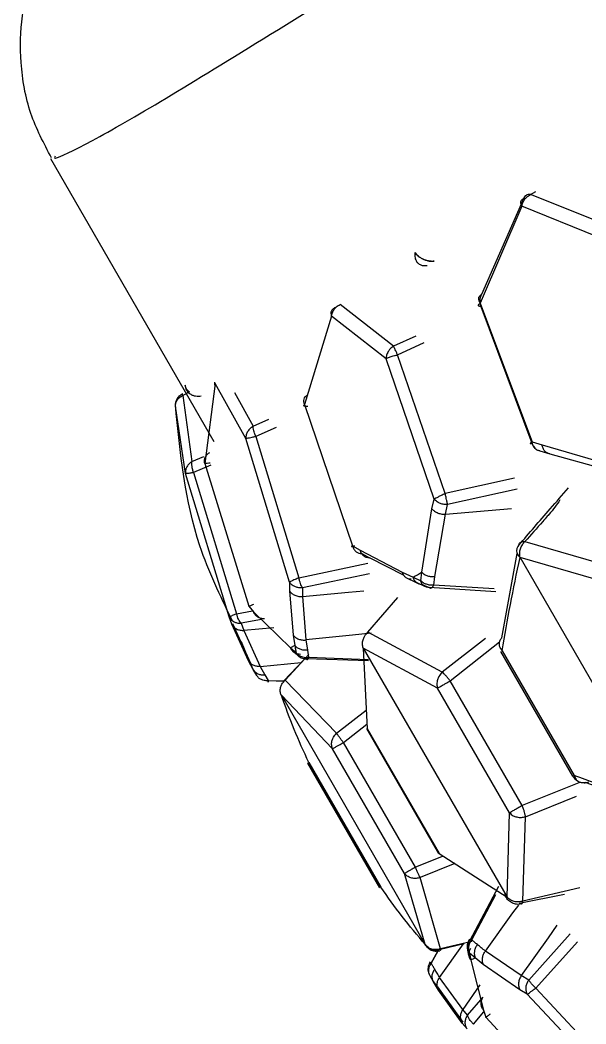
# Model space of a CAD drawing. Header units: millimetres. Extents: x 36 to 3196, y 27 to 5967.
# Drawn here: x 188.88 to 201.43, y 823.41 to 845.68 of the extents above; entities that cross this region are included whole.
import ezdxf

# ---------------------------------------------------------------- set-up
doc = ezdxf.new("R2010")
doc.units = ezdxf.units.MM
doc.layers.add('08_Dimension.Annotation', color=2, linetype='Continuous')

# ---------------------------------------------------------------- blocks, each defined once
blk = doc.blocks.new('A$C1af0320f')
at = {"color": 8, "linetype": 'Continuous', "lineweight": 25}
for p, q in [((162.525, 11.695), (163.918, 10.594)), ((162.366, 11.417), (163.79, 10.3)), ((163.918, 10.594), (163.919, 10.731)), ((163.79, 10.3), (162.389, 8.427)), ((163.914, 10.413), (162.545, 8.544)), ((158.725, 8.092), (157.854, 8.95)), ((158.979, 8.042), (158.087, 8.905)), ((162.319, 8.397), (159.126, 7.863)), ((162.389, 8.427), (159.148, 7.883)), ((157.314, 6.641), (155.72, 8.167)), ((158.892, 7.932), (158.725, 8.092)), ((159.148, 7.883), (158.979, 8.042)), ((155.468, 7.896), (157.062, 6.37)), ((164.086, 7.735), (164.087, 7.737)), ((158.644, 7.145), (159.12, 5.639)), ((158.404, 7.071), (158.88, 5.565)), ((162.314, 6.265), (162.252, 6.914)), ((158.719, 5.419), (158.095, 6.75)), ((162.474, 6.821), (162.525, 6.283)), ((150.426, 6.487), (152.02, 5.125)), ((157.062, 6.37), (150.678, 6.37)), ((155.72, 5.125), (157.166, 6.36)), ((159.12, 5.639), (162.314, 6.265)), ((162.525, 6.283), (163.918, 5.719)), ((159.135, 5.366), (162.366, 5.999)), ((162.366, 5.999), (163.79, 5.421)), ((156.669, 5.521), (157.49, 4.291)), ((156.747, 5.521), (157.489, 4.405)), ((157.64, 4.519), (158.719, 5.419)), ((158.72, 5.419), (158.88, 5.565)), ((158.973, 5.217), (159.135, 5.366)), ((163.79, 5.421), (162.389, 3.926)), ((157.87, 4.317), (158.973, 5.217)), ((152.074, 5.037), (152.272, 3.66)), ((155.468, 4.993), (152.272, 4.993)), ((152.272, 4.993), (152.272, 4.957)), ((152.272, 4.957), (155.468, 4.957)), ((155.468, 3.66), (155.666, 5.039)), ((152.02, 3.601), (151.849, 4.805)), ((155.891, 4.805), (155.72, 3.601)), ((157.489, 4.405), (157.64, 4.519)), ((157.641, 4.183), (157.49, 4.291)), ((157.719, 4.203), (157.87, 4.317)), ((157.562, 4.219), (157.714, 4.11)), ((157.712, 4.111), (157.931, 3.958)), ((157.87, 4.094), (157.719, 4.203)), ((158.088, 3.944), (157.87, 4.094)), ((150.051, 3.855), (150.426, 2.614)), ((158, 3.94), (158.725, 3.472)), ((158.979, 3.379), (158.088, 3.944)), ((162.389, 3.926), (159.148, 3.279)), ((150.426, 2.614), (152.02, 3.601)), ((152.272, 3.66), (155.468, 3.66)), ((155.72, 3.601), (157.314, 2.614)), ((157.314, 2.614), (157.65, 3.574)), ((150.426, 2.519), (150.1, 3.489)), ((159.126, 1.896), (158.64, 3.385)), ((158.892, 3.37), (158.725, 3.471)), ((159.148, 3.279), (158.979, 3.379)), ((148.614, 1.896), (149.043, 3.21)), ((148.848, 1.849), (149.277, 3.157)), ((150.678, 2.351), (152.272, 3.333)), ((152.272, 3.333), (155.468, 3.333)), ((155.468, 3.333), (157.062, 2.351)), ((158.418, 3.296), (158.892, 1.849)), ((162.263, 3.126), (162.319, 2.636)), ((162.545, 2.694), (162.502, 3.078)), ((163.397, 2.713), (162.545, 2.694)), ((145.421, 2.636), (148.614, 1.896)), ((162.319, 2.636), (159.126, 1.896)), ((145.351, 2.418), (148.592, 1.665)), ((150.98, 2.309), (150.251, 1.139)), ((157.062, 2.351), (150.678, 2.351)), ((152.272, 1.533), (150.678, 2.351)), ((157.062, 2.351), (155.468, 1.533)), ((156.76, 2.309), (157.489, 1.139)), ((157.49, 1.2), (156.788, 2.325)), ((159.148, 1.665), (162.389, 2.418)), ((163.79, 2.439), (162.366, 1.352)), ((162.389, 2.418), (163.79, 2.439)), ((150.25, 1.2), (150.853, 2.165)), ((148.848, 1.849), (149.015, 1.757)), ((158.892, 1.849), (158.725, 1.757)), ((163.918, 1.689), (163.919, 1.865)), ((164.087, 1.848), (164.086, 1.848)), ((148.592, 1.665), (148.761, 1.57)), ((148.761, 1.57), (149.653, 1.15)), ((149.015, 1.757), (149.886, 1.338)), ((151.904, 1.722), (152.02, 0.896)), ((152.179, 1.581), (152.272, 0.925)), ((155.468, 0.925), (155.561, 1.581)), ((155.72, 0.896), (155.836, 1.722)), ((158.725, 1.757), (157.854, 1.338)), ((158.979, 1.57), (158.087, 1.15)), ((159.148, 1.665), (158.979, 1.57)), ((163.914, 1.686), (162.545, 1.128)), ((162.677, 1.775), (169.93, 1.775)), ((148.605, 0.615), (145.374, 1.352)), ((155.468, 1.533), (152.272, 1.533)), ((152.272, 1.522), (155.468, 1.522)), ((157.854, 1.338), (157.641, 1.256)), ((162.366, 1.352), (159.135, 0.615)), ((162.269, 1.453), (162.319, 1.04)), ((162.389, 0.876), (163.79, 1.426)), ((162.545, 1.128), (162.511, 1.41)), ((149.653, 1.15), (149.87, 1.067)), ((150.217, 1.181), (150.426, 0.497)), ((157.314, 0.497), (157.539, 1.237)), ((157.641, 1.256), (157.49, 1.2)), ((158.087, 1.15), (157.87, 1.067)), ((149.87, 0.955), (148.768, 0.647)), ((149.87, 1.067), (150.021, 1.011)), ((150.021, 1.011), (149.87, 0.955)), ((149.886, 0.167), (150.266, 0.999)), ((149.986, 0.972), (150.14, 1.028)), ((150.426, 0.465), (150.262, 1.013)), ((150.426, 0.497), (152.02, 0.896)), ((152.272, 0.925), (155.468, 0.925)), ((155.72, 0.896), (157.314, 0.497)), ((157.496, 1.068), (157.314, 0.465)), ((157.854, 0.167), (157.474, 0.997)), ((157.6, 1.028), (157.754, 0.972)), ((157.87, 0.955), (157.719, 1.011)), ((157.87, 1.067), (157.87, 0.955)), ((158.972, 0.647), (157.87, 0.955)), ((162.319, 1.04), (159.126, 0.299)), ((148.848, 0.282), (149.022, 0.779)), ((149.3, 0.857), (149.015, 0.254)), ((158.439, 0.857), (158.725, 0.254)), ((158.741, 0.711), (158.892, 0.282)), ((159.148, 0.122), (162.389, 0.876)), ((148.768, 0.647), (148.605, 0.615)), ((148.614, 0.299), (148.732, 0.637)), ((150.678, 0.254), (152.272, 0.646)), ((152.272, 0.646), (155.468, 0.646)), ((155.468, 0.646), (157.062, 0.254)), ((157.306, 0.463), (157.489, 0.162)), ((157.49, 0.163), (157.307, 0.464)), ((159.135, 0.615), (158.972, 0.647)), ((159.126, 0.299), (159.008, 0.637)), ((148.848, 0.282), (149.015, 0.254)), ((149.015, 0.254), (149.886, 0.167)), ((150.25, 0.163), (150.409, 0.425)), ((150.41, 0.424), (150.251, 0.162)), ((157.062, 0.254), (150.678, 0.254)), ((158.725, 0.254), (157.854, 0.167)), ((158.892, 0.282), (158.725, 0.254)), ((148.592, 0.122), (148.761, 0.092)), ((148.761, 0.092), (149.653, 0.004)), ((149.728, 0.017), (148.768, 0.112)), ((149.21, 0.08), (149.557, 0.04)), ((149.557, 0.04), (149.904, 0)), ((149.653, 0.004), (149.87, 0)), ((149.87, 0), (150.021, 0.001)), ((155.468, 0.036), (152.272, 0.036)), ((152.272, 0.035), (155.468, 0.035)), ((152.272, 0.012), (155.468, 0.012)), ((152.272, 0.01), (155.468, 0.01)), ((157.641, 0.163), (157.49, 0.163)), ((157.854, 0.167), (157.641, 0.163)), ((157.719, 0.001), (157.87, 0)), ((157.87, 0), (158.183, 0.037)), ((157.87, 0), (158.087, 0.004)), ((158.012, 0.017), (158.972, 0.112)), ((158.087, 0.004), (158.979, 0.092)), ((158.183, 0.037), (158.531, 0.077)), ((158.979, 0.092), (159.148, 0.122))]:
    blk.add_line(p, q, dxfattribs=at)
at = {"color": 8, "linetype": 'Continuous', "lineweight": 25, "flags": 128}
for points in [[(149.586, 3), (149.442, 2.688), (149.015, 1.757)], [(158.725, 1.757), (158.298, 2.688), (158.154, 3)], [(149.886, 1.338), (150.31, 2.29), (150.398, 2.489)], [(157.262, 2.67), (157.431, 2.289), (157.854, 1.338)], [(163.736, 2.411), (163.783, 2.428), (163.819, 2.449)]]:
    blk.add_lwpolyline(points, dxfattribs=at)
at = {"color": 8, "linetype": 'Continuous', "lineweight": 25}
for centre, radius, start, end in [((157.211, 6.546), 0.14, 3.7413, 42.5524), ((150.42, 2.557), 0.0304, 179.8161, 205.7036), ((163.654, 1.694), 0.3, 297.2086, 2.7289)]:
    blk.add_arc(centre, radius, start, end, dxfattribs=at)
for points, knots in [([(169.929, 1.891), (169.916, 1.866), (169.873, 1.786), (169.805, 2.665), (169.803, 4.484), (169.879, 7.278), (169.986, 10.853), (170.021, 15.201), (169.898, 19.953), (169.571, 23.405), (169.417, 25.027)], [0, 0, 0, 0, 0.060666, 0.194534, 0.332261, 0.466361, 0.604329, 0.738785, 0.877253, 1, 1, 1, 1]), ([(163.79, 10.3), (163.81, 10.319), (163.852, 10.358), (163.892, 10.43), (163.919, 10.511), (163.918, 10.564), (163.918, 10.594)], [0, 0, 0, 0, 0.244849, 0.500069, 0.708337, 1, 1, 1, 1]), ([(163.918, 10.594), (163.928, 10.579), (163.949, 10.55), (163.956, 10.502), (163.947, 10.455), (163.925, 10.427), (163.914, 10.413)], [0, 0, 0, 0, 0.2563755, 0.5000251, 0.7493267, 1, 1, 1, 1]), ([(163.914, 10.413), (163.915, 10.393), (163.916, 10.359), (163.89, 10.323), (163.851, 10.302), (163.81, 10.301), (163.79, 10.3)], [0, 0, 0, 0, 0.295211, 0.4999, 0.755119, 1, 1, 1, 1]), ([(162.545, 8.544), (162.531, 8.524), (162.504, 8.486), (162.448, 8.443), (162.386, 8.411), (162.341, 8.401), (162.319, 8.397)], [0, 0, 0, 0, 0.268545, 0.520658, 0.762017, 1, 1, 1, 1]), ([(162.389, 8.427), (162.41, 8.426), (162.454, 8.426), (162.501, 8.448), (162.537, 8.486), (162.542, 8.523), (162.545, 8.544)], [0, 0, 0, 0, 0.2347238, 0.500032, 0.7092943, 1, 1, 1, 1]), ([(162.319, 8.397), (162.33, 8.385), (162.348, 8.366), (162.369, 8.366), (162.384, 8.384), (162.388, 8.413), (162.389, 8.427)], [0, 0, 0, 0, 0.289112, 0.506513, 0.765602, 1, 1, 1, 1]), ([(157.314, 6.487), (157.428, 6.815), (157.603, 7.317), (157.795, 7.876), (157.861, 8.07)], [0, 0, 0, 0, 0.6507341, 1, 1, 1, 1]), ([(158.725, 8.092), (158.739, 8.077), (158.768, 8.045), (158.831, 8.022), (158.904, 8.018), (158.955, 8.035), (158.979, 8.042)], [0, 0, 0, 0, 0.2447, 0.499982, 0.755261, 1, 1, 1, 1]), ([(158.892, 7.932), (158.906, 7.917), (158.932, 7.887), (158.992, 7.863), (159.065, 7.857), (159.12, 7.874), (159.148, 7.883)], [0, 0, 0, 0, 0.2337911, 0.4634373, 0.7162441, 1, 1, 1, 1]), ([(159.126, 7.863), (159.101, 7.861), (159.056, 7.856), (158.989, 7.869), (158.934, 7.894), (158.904, 7.921), (158.892, 7.932)], [0, 0, 0, 0, 0.281912, 0.500016, 0.790547, 1, 1, 1, 1]), ([(159.148, 7.883), (159.148, 7.869), (159.146, 7.841), (159.141, 7.825), (159.135, 7.83), (159.129, 7.852), (159.126, 7.863)], [0, 0, 0, 0, 0.246564, 0.500013, 0.737919, 1, 1, 1, 1]), ([(164.086, 7.735), (164.086, 7.735), (164.085, 7.735), (164.083, 7.733), (164.076, 7.727), (164.062, 7.715), (164.031, 7.695), (163.988, 7.675), (163.929, 7.663), (163.879, 7.666), (163.834, 7.679), (163.793, 7.7), (163.74, 7.745), (163.717, 7.796), (163.703, 7.825)], [0, 0, 0, 0, 0.002052, 0.005461, 0.016588, 0.055894, 0.114131, 0.237053, 0.345211, 0.50037, 0.557429, 0.659849, 0.807439, 1, 1, 1, 1]), ([(163.705, 8.007), (163.718, 7.982), (163.742, 7.936), (163.794, 7.878), (163.836, 7.841), (163.881, 7.807), (163.93, 7.777), (164.004, 7.746), (164.052, 7.734), (164.084, 7.735), (164.086, 7.735), (164.086, 7.735)], [0, 0, 0, 0, 0.192147, 0.339714, 0.442478, 0.500255, 0.655619, 0.763825, 0.9834, 0.997973, 1, 1, 1, 1]), ([(164.087, 7.737), (164.072, 7.738), (164.041, 7.739), (163.987, 7.754), (163.928, 7.78), (163.867, 7.818), (163.812, 7.863), (163.765, 7.913), (163.729, 7.962), (163.713, 7.994), (163.706, 8.009)], [0, 0, 0, 0, 0.113851, 0.236751, 0.366523, 0.499997, 0.633501, 0.763258, 0.886152, 1, 1, 1, 1]), ([(157.726, 7.775), (157.671, 7.658), (157.614, 7.54), (157.563, 7.386), (157.54, 7.319), (157.455, 7.065), (157.377, 6.829), (157.314, 6.641)], [0, 0, 0, 0, 0.345789, 0.350664, 0.394132, 0.51928, 1, 1, 1, 1]), ([(169.938, 1.798), (170.302, 1.812), (171.051, 1.842), (172.091, 2.225), (172.987, 2.772), (173.684, 3.424), (174.196, 4.111), (174.543, 4.776), (174.757, 5.372), (174.88, 5.875), (174.95, 6.319), (174.991, 6.794), (175.012, 7.176), (174.995, 7.487), (174.99, 7.583)], [0, 0, 0, 0, 0.091092, 0.187239, 0.27444, 0.354481, 0.427984, 0.49498, 0.556678, 0.619529, 0.692074, 0.788099, 0.935041, 1, 1, 1, 1]), ([(157.062, 6.37), (157.095, 6.384), (157.152, 6.408), (157.229, 6.475), (157.286, 6.553), (157.305, 6.612), (157.314, 6.641)], [0, 0, 0, 0, 0.285378, 0.499954, 0.757022, 1, 1, 1, 1]), ([(157.314, 6.487), (157.305, 6.464), (157.286, 6.416), (157.229, 6.374), (157.152, 6.352), (157.095, 6.363), (157.062, 6.37)], [0, 0, 0, 0, 0.242996, 0.500058, 0.714683, 1, 1, 1, 1]), ([(157.314, 6.487), (157.325, 6.497), (157.346, 6.516), (157.349, 6.542), (157.351, 6.555)], [0, 0, 0, 0, 0.500003, 1, 1, 1, 1]), ([(150.678, 6.37), (150.943, 6.131), (151.475, 5.653), (152.007, 5.213), (152.272, 4.993)], [0, 0, 0, 0, 0.500018, 1, 1, 1, 1]), ([(155.468, 4.993), (155.733, 5.213), (156.265, 5.653), (156.797, 6.131), (157.062, 6.37)], [0, 0, 0, 0, 0.499982, 1, 1, 1, 1]), ([(162.314, 6.265), (162.337, 6.268), (162.381, 6.272), (162.439, 6.278), (162.49, 6.281), (162.513, 6.282), (162.525, 6.283)], [0, 0, 0, 0, 0.254951, 0.504368, 0.751562, 1, 1, 1, 1]), ([(162.366, 5.999), (162.366, 6.005), (162.366, 6.022), (162.362, 6.067), (162.351, 6.13), (162.334, 6.201), (162.321, 6.243), (162.314, 6.265)], [0, 0, 0, 0, 0.103799, 0.305159, 0.603387, 0.789546, 1, 1, 1, 1]), ([(162.525, 6.283), (162.522, 6.251), (162.516, 6.195), (162.48, 6.115), (162.433, 6.048), (162.388, 6.015), (162.366, 5.999)], [0, 0, 0, 0, 0.290508, 0.499936, 0.755154, 1, 1, 1, 1]), ([(158.88, 5.565), (158.893, 5.57), (158.923, 5.58), (158.98, 5.597), (159.048, 5.618), (159.093, 5.631), (159.12, 5.639)], [0, 0, 0, 0, 0.21273, 0.499987, 0.712506, 1, 1, 1, 1]), ([(159.12, 5.639), (159.122, 5.607), (159.128, 5.546), (159.133, 5.467), (159.135, 5.405), (159.135, 5.379), (159.135, 5.366)], [0, 0, 0, 0, 0.2881, 0.549594, 0.785886, 1, 1, 1, 1]), ([(163.79, 5.421), (163.81, 5.439), (163.852, 5.476), (163.892, 5.547), (163.919, 5.63), (163.918, 5.686), (163.918, 5.719)], [0, 0, 0, 0, 0.24489, 0.500064, 0.708361, 1, 1, 1, 1]), ([(163.914, 5.592), (163.915, 5.567), (163.916, 5.524), (163.89, 5.472), (163.851, 5.436), (163.81, 5.426), (163.79, 5.421)], [0, 0, 0, 0, 0.295219, 0.499905, 0.755128, 1, 1, 1, 1]), ([(158.973, 5.217), (158.948, 5.224), (158.898, 5.238), (158.825, 5.284), (158.762, 5.346), (158.733, 5.395), (158.719, 5.419)], [0, 0, 0, 0, 0.244635, 0.49985, 0.755179, 1, 1, 1, 1]), ([(158.88, 5.565), (158.893, 5.543), (158.921, 5.496), (158.98, 5.438), (159.053, 5.389), (159.106, 5.374), (159.135, 5.366)], [0, 0, 0, 0, 0.22809, 0.479422, 0.709252, 1, 1, 1, 1]), ([(151.983, 5.2), (151.986, 5.182), (151.993, 5.127), (152.047, 5.052), (152.123, 4.992), (152.201, 4.962), (152.249, 4.959), (152.272, 4.957)], [0, 0, 0, 0, 0.1373082, 0.3971581, 0.647463, 0.8336113, 1, 1, 1, 1]), ([(152.272, 4.993), (152.24, 4.987), (152.179, 4.977), (152.107, 5.004), (152.05, 5.05), (152.031, 5.098), (152.02, 5.125)], [0, 0, 0, 0, 0.282484, 0.528786, 0.723391, 1, 1, 1, 1]), ([(155.72, 5.125), (155.711, 5.102), (155.693, 5.052), (155.635, 5.004), (155.558, 4.978), (155.501, 4.987), (155.468, 4.993)], [0, 0, 0, 0, 0.2309954, 0.5000329, 0.7146237, 1, 1, 1, 1]), ([(157.87, 4.317), (157.847, 4.325), (157.8, 4.34), (157.734, 4.388), (157.678, 4.448), (157.653, 4.496), (157.64, 4.519)], [0, 0, 0, 0, 0.245316, 0.500023, 0.754689, 1, 1, 1, 1]), ([(157.49, 4.291), (157.482, 4.296), (157.466, 4.306), (157.46, 4.332), (157.466, 4.365), (157.481, 4.392), (157.489, 4.405)], [0, 0, 0, 0, 0.252268, 0.499985, 0.753442, 1, 1, 1, 1]), ([(157.489, 4.405), (157.501, 4.382), (157.525, 4.334), (157.58, 4.277), (157.646, 4.228), (157.693, 4.212), (157.719, 4.203)], [0, 0, 0, 0, 0.239175, 0.500016, 0.722526, 1, 1, 1, 1]), ([(157.49, 4.291), (157.502, 4.273), (157.527, 4.237), (157.585, 4.205), (157.65, 4.191), (157.697, 4.199), (157.719, 4.203)], [0, 0, 0, 0, 0.254998, 0.500024, 0.76718, 1, 1, 1, 1]), ([(157.87, 4.094), (157.87, 4.131), (157.87, 4.205), (157.87, 4.28), (157.87, 4.317)], [0, 0, 0, 0, 0.499988, 1, 1, 1, 1]), ([(157.87, 4.094), (157.847, 4.09), (157.8, 4.082), (157.735, 4.097), (157.678, 4.129), (157.653, 4.165), (157.641, 4.183)], [0, 0, 0, 0, 0.245272, 0.500001, 0.754742, 1, 1, 1, 1]), ([(157.854, 4.034), (157.867, 4.016), (157.892, 3.979), (157.95, 3.946), (158.017, 3.931), (158.064, 3.94), (158.088, 3.944)], [0, 0, 0, 0, 0.2451294, 0.4999757, 0.7548206, 1, 1, 1, 1]), ([(162.389, 3.926), (162.41, 3.93), (162.454, 3.938), (162.501, 3.973), (162.537, 4.026), (162.542, 4.072), (162.545, 4.098)], [0, 0, 0, 0, 0.234733, 0.500055, 0.709332, 1, 1, 1, 1]), ([(162.319, 3.964), (162.33, 3.947), (162.348, 3.917), (162.369, 3.899), (162.384, 3.9), (162.388, 3.918), (162.389, 3.926)], [0, 0, 0, 0, 0.289111, 0.506513, 0.765599, 1, 1, 1, 1]), ([(152.02, 3.601), (152.032, 3.605), (152.059, 3.615), (152.117, 3.631), (152.191, 3.647), (152.244, 3.656), (152.272, 3.66)], [0, 0, 0, 0, 0.1953105, 0.4699885, 0.7218565, 1, 1, 1, 1]), ([(152.272, 3.333), (152.239, 3.345), (152.182, 3.364), (152.105, 3.431), (152.047, 3.509), (152.029, 3.572), (152.02, 3.601)], [0, 0, 0, 0, 0.285326, 0.499944, 0.768951, 1, 1, 1, 1]), ([(152.272, 3.66), (152.272, 3.623), (152.272, 3.555), (152.272, 3.459), (152.272, 3.381), (152.272, 3.349), (152.272, 3.333)], [0, 0, 0, 0, 0.275833, 0.499941, 0.756155, 1, 1, 1, 1]), ([(155.468, 3.66), (155.493, 3.656), (155.544, 3.648), (155.615, 3.633), (155.676, 3.617), (155.705, 3.606), (155.72, 3.601)], [0, 0, 0, 0, 0.2565932, 0.5079242, 0.7552694, 1, 1, 1, 1]), ([(155.468, 3.333), (155.468, 3.335), (155.468, 3.338), (155.468, 3.351), (155.467, 3.386), (155.468, 3.453), (155.468, 3.552), (155.468, 3.62), (155.468, 3.66)], [0, 0, 0, 0, 0.024696, 0.068714, 0.214537, 0.500334, 0.703663, 1, 1, 1, 1]), ([(155.72, 3.601), (155.708, 3.563), (155.688, 3.501), (155.625, 3.421), (155.553, 3.361), (155.496, 3.342), (155.468, 3.333)], [0, 0, 0, 0, 0.296128, 0.499884, 0.756989, 1, 1, 1, 1]), ([(158.725, 3.472), (158.739, 3.452), (158.768, 3.413), (158.831, 3.377), (158.904, 3.363), (158.954, 3.374), (158.979, 3.379)], [0, 0, 0, 0, 0.244715, 0.499985, 0.75526, 1, 1, 1, 1]), ([(159.148, 3.279), (159.12, 3.273), (159.065, 3.262), (158.992, 3.28), (158.932, 3.315), (158.906, 3.352), (158.892, 3.37)], [0, 0, 0, 0, 0.283758, 0.536555, 0.7662, 1, 1, 1, 1]), ([(159.148, 3.279), (159.148, 3.271), (159.146, 3.253), (159.141, 3.257), (159.135, 3.279), (159.129, 3.312), (159.126, 3.329)], [0, 0, 0, 0, 0.246563, 0.500006, 0.737904, 1, 1, 1, 1]), ([(162.319, 2.636), (162.346, 2.64), (162.392, 2.648), (162.457, 2.663), (162.509, 2.679), (162.534, 2.69), (162.545, 2.694)], [0, 0, 0, 0, 0.28278, 0.499998, 0.786419, 1, 1, 1, 1]), ([(162.545, 2.694), (162.543, 2.666), (162.538, 2.61), (162.506, 2.533), (162.458, 2.464), (162.413, 2.434), (162.389, 2.418)], [0, 0, 0, 0, 0.244369, 0.490918, 0.728081, 1, 1, 1, 1]), ([(150.388, 2.556), (150.402, 2.521), (150.427, 2.457), (150.505, 2.382), (150.601, 2.338), (150.699, 2.327), (150.752, 2.347), (150.769, 2.354)], [0, 0, 0, 0, 0.233976, 0.421997, 0.651082, 0.883475, 1, 1, 1, 1]), ([(150.389, 2.557), (150.391, 2.566), (150.394, 2.583), (150.415, 2.604), (150.426, 2.614)], [0, 0, 0, 0, 0.499948, 1, 1, 1, 1]), ([(150.426, 2.614), (150.435, 2.584), (150.454, 2.52), (150.511, 2.443), (150.588, 2.379), (150.645, 2.361), (150.678, 2.351)], [0, 0, 0, 0, 0.243001, 0.500055, 0.714683, 1, 1, 1, 1]), ([(157.062, 2.351), (157.063, 2.351), (157.063, 2.351), (157.065, 2.351), (157.072, 2.352), (157.084, 2.356), (157.111, 2.364), (157.16, 2.386), (157.22, 2.433), (157.282, 2.513), (157.302, 2.577), (157.314, 2.614)], [0, 0, 0, 0, 0.0020042, 0.0055386, 0.0172475, 0.0590422, 0.1194363, 0.2437519, 0.5006152, 0.7037797, 1, 1, 1, 1]), ([(162.389, 2.418), (162.387, 2.427), (162.383, 2.445), (162.368, 2.495), (162.346, 2.559), (162.329, 2.609), (162.319, 2.636)], [0, 0, 0, 0, 0.244211, 0.500003, 0.733223, 1, 1, 1, 1]), ([(164.086, 1.848), (164.074, 1.841), (164.043, 1.824), (163.986, 1.813), (163.923, 1.819), (163.862, 1.842), (163.809, 1.877), (163.763, 1.926), (163.727, 1.979), (163.712, 2.019), (163.705, 2.038)], [0, 0, 0, 0, 0.08995, 0.236704, 0.387615, 0.499954, 0.642747, 0.763202, 0.886678, 1, 1, 1, 1]), ([(148.592, 1.665), (148.592, 1.674), (148.594, 1.693), (148.599, 1.747), (148.605, 1.815), (148.611, 1.868), (148.614, 1.896)], [0, 0, 0, 0, 0.246573, 0.500026, 0.737862, 1, 1, 1, 1]), ([(148.592, 1.665), (148.62, 1.67), (148.675, 1.678), (148.748, 1.723), (148.808, 1.779), (148.834, 1.826), (148.848, 1.849)], [0, 0, 0, 0, 0.283781, 0.536564, 0.766213, 1, 1, 1, 1]), ([(148.614, 1.896), (148.639, 1.888), (148.684, 1.876), (148.751, 1.861), (148.806, 1.852), (148.836, 1.85), (148.848, 1.849)], [0, 0, 0, 0, 0.281926, 0.500026, 0.79052, 1, 1, 1, 1]), ([(158.892, 1.849), (158.908, 1.85), (158.938, 1.852), (158.997, 1.862), (159.06, 1.876), (159.104, 1.889), (159.126, 1.896)], [0, 0, 0, 0, 0.261002, 0.508843, 0.752055, 1, 1, 1, 1]), ([(158.892, 1.849), (158.909, 1.82), (158.939, 1.771), (159.005, 1.713), (159.062, 1.683), (159.114, 1.668), (159.137, 1.666), (159.148, 1.665)], [0, 0, 0, 0, 0.290222, 0.489605, 0.767733, 0.885437, 1, 1, 1, 1]), ([(159.126, 1.896), (159.129, 1.865), (159.135, 1.811), (159.141, 1.743), (159.146, 1.692), (159.148, 1.674), (159.148, 1.665)], [0, 0, 0, 0, 0.289831, 0.508203, 0.763595, 1, 1, 1, 1]), ([(163.919, 1.848), (163.941, 1.841), (163.986, 1.828), (164.043, 1.832), (164.074, 1.844), (164.086, 1.848)], [0, 0, 0, 0, 0.379099, 0.764948, 1, 1, 1, 1]), ([(149.015, 1.757), (149.001, 1.732), (148.972, 1.681), (148.909, 1.623), (148.836, 1.581), (148.785, 1.574), (148.761, 1.57)], [0, 0, 0, 0, 0.244674, 0.499983, 0.755249, 1, 1, 1, 1]), ([(158.979, 1.57), (158.955, 1.574), (158.904, 1.581), (158.831, 1.623), (158.768, 1.681), (158.739, 1.732), (158.725, 1.757)], [0, 0, 0, 0, 0.244754, 0.500023, 0.755335, 1, 1, 1, 1]), ([(162.366, 1.352), (162.391, 1.362), (162.435, 1.378), (162.486, 1.432), (162.518, 1.495), (162.523, 1.548), (162.525, 1.572)], [0, 0, 0, 0, 0.279957, 0.5, 0.765739, 1, 1, 1, 1]), ([(163.79, 1.426), (163.811, 1.44), (163.851, 1.466), (163.893, 1.53), (163.917, 1.605), (163.915, 1.66), (163.914, 1.686)], [0, 0, 0, 0, 0.2584161, 0.5000146, 0.7620555, 1, 1, 1, 1]), ([(163.914, 1.686), (163.925, 1.686), (163.947, 1.686), (163.957, 1.687), (163.949, 1.688), (163.928, 1.689), (163.918, 1.689)], [0, 0, 0, 0, 0.247569, 0.502301, 0.752622, 1, 1, 1, 1]), ([(149.653, 1.15), (149.676, 1.155), (149.724, 1.164), (149.79, 1.207), (149.848, 1.265), (149.874, 1.314), (149.886, 1.338)], [0, 0, 0, 0, 0.245159, 0.500003, 0.754889, 1, 1, 1, 1]), ([(149.886, 1.338), (149.922, 1.324), (149.992, 1.296), (150.063, 1.269), (150.099, 1.256)], [0, 0, 0, 0, 0.5001368, 1, 1, 1, 1]), ([(158.087, 1.15), (158.064, 1.155), (158.016, 1.164), (157.95, 1.207), (157.892, 1.265), (157.866, 1.314), (157.854, 1.338)], [0, 0, 0, 0, 0.245175, 0.500005, 0.754886, 1, 1, 1, 1]), ([(159.052, 0.139), (159.653, 0.184), (161.318, 0.309), (162.847, 1.001), (163.825, 1.444)], [0, 0, 0, 0, 0.360634, 1, 1, 1, 1]), ([(162.314, 1.463), (162.323, 1.442), (162.339, 1.4), (162.356, 1.363), (162.366, 1.346), (162.366, 1.35), (162.366, 1.352)], [0, 0, 0, 0, 0.274684, 0.530698, 0.771016, 1, 1, 1, 1]), ([(150.099, 1.256), (150.087, 1.232), (150.062, 1.183), (150.005, 1.125), (149.94, 1.082), (149.893, 1.072), (149.87, 1.067)], [0, 0, 0, 0, 0.245248, 0.499993, 0.754764, 1, 1, 1, 1]), ([(150.021, 1.011), (150.043, 1.016), (150.09, 1.026), (150.155, 1.067), (150.213, 1.126), (150.238, 1.175), (150.25, 1.2)], [0, 0, 0, 0, 0.232819, 0.499979, 0.745087, 1, 1, 1, 1]), ([(150.251, 1.139), (150.239, 1.119), (150.215, 1.077), (150.16, 1.035), (150.094, 1.009), (150.047, 1.01), (150.021, 1.011)], [0, 0, 0, 0, 0.239178, 0.500039, 0.722544, 1, 1, 1, 1]), ([(150.083, 1.014), (150.113, 1.022), (150.173, 1.037), (150.244, 1.095), (150.275, 1.146), (150.29, 1.17)], [0, 0, 0, 0, 0.343243, 0.685351, 1, 1, 1, 1]), ([(150.099, 1.256), (150.124, 1.246), (150.175, 1.228), (150.225, 1.209), (150.25, 1.2)], [0, 0, 0, 0, 0.500074, 1, 1, 1, 1]), ([(150.25, 1.2), (150.258, 1.19), (150.274, 1.171), (150.28, 1.152), (150.274, 1.14), (150.259, 1.139), (150.251, 1.139)], [0, 0, 0, 0, 0.252251, 0.499974, 0.75343, 1, 1, 1, 1]), ([(157.489, 1.139), (157.481, 1.139), (157.465, 1.14), (157.46, 1.152), (157.466, 1.172), (157.482, 1.191), (157.49, 1.2)], [0, 0, 0, 0, 0.257612, 0.502971, 0.750106, 1, 1, 1, 1]), ([(157.719, 1.011), (157.696, 1.01), (157.649, 1.008), (157.587, 1.032), (157.53, 1.073), (157.504, 1.115), (157.489, 1.139)], [0, 0, 0, 0, 0.244624, 0.500059, 0.709448, 1, 1, 1, 1]), ([(157.719, 1.011), (157.695, 1.016), (157.648, 1.026), (157.587, 1.066), (157.53, 1.122), (157.505, 1.171), (157.49, 1.2)], [0, 0, 0, 0, 0.249325, 0.499774, 0.704833, 1, 1, 1, 1]), ([(157.641, 1.256), (157.653, 1.232), (157.678, 1.183), (157.735, 1.125), (157.8, 1.082), (157.847, 1.072), (157.87, 1.067)], [0, 0, 0, 0, 0.245251, 0.499974, 0.754725, 1, 1, 1, 1]), ([(162.319, 1.04), (162.346, 1.045), (162.392, 1.055), (162.457, 1.077), (162.509, 1.101), (162.534, 1.12), (162.545, 1.128)], [0, 0, 0, 0, 0.282778, 0.500009, 0.786398, 1, 1, 1, 1]), ([(162.545, 1.128), (162.543, 1.101), (162.538, 1.046), (162.506, 0.974), (162.458, 0.912), (162.413, 0.888), (162.389, 0.876)], [0, 0, 0, 0, 0.24435, 0.490933, 0.728085, 1, 1, 1, 1]), ([(150.099, 1.083), (150.087, 1.063), (150.062, 1.021), (150.006, 0.978), (149.94, 0.952), (149.893, 0.954), (149.87, 0.955)], [0, 0, 0, 0, 0.245345, 0.500012, 0.754686, 1, 1, 1, 1]), ([(149.87, 1.067), (149.87, 1.048), (149.87, 1.01), (149.87, 0.973), (149.87, 0.955)], [0, 0, 0, 0, 0.499988, 1, 1, 1, 1]), ([(152.02, 0.896), (152.032, 0.897), (152.059, 0.899), (152.117, 0.904), (152.191, 0.913), (152.244, 0.921), (152.272, 0.925)], [0, 0, 0, 0, 0.195327, 0.469996, 0.72185, 1, 1, 1, 1]), ([(152.02, 0.896), (152.028, 0.868), (152.046, 0.807), (152.1, 0.731), (152.161, 0.683), (152.219, 0.655), (152.254, 0.649), (152.272, 0.646)], [0, 0, 0, 0, 0.2192783, 0.4705552, 0.6955287, 0.8379181, 1, 1, 1, 1]), ([(152.272, 0.925), (152.272, 0.888), (152.272, 0.821), (152.272, 0.736), (152.272, 0.672), (152.272, 0.654), (152.272, 0.646)], [0, 0, 0, 0, 0.275874, 0.499935, 0.756174, 1, 1, 1, 1]), ([(155.468, 0.925), (155.493, 0.921), (155.544, 0.914), (155.615, 0.905), (155.676, 0.899), (155.705, 0.897), (155.72, 0.896)], [0, 0, 0, 0, 0.25659, 0.507935, 0.755265, 1, 1, 1, 1]), ([(155.468, 0.646), (155.468, 0.646), (155.468, 0.648), (155.468, 0.655), (155.467, 0.677), (155.468, 0.73), (155.468, 0.818), (155.468, 0.885), (155.468, 0.925)], [0, 0, 0, 0, 0.024703, 0.068722, 0.21455, 0.500332, 0.703613, 1, 1, 1, 1]), ([(155.468, 0.646), (155.5, 0.653), (155.561, 0.666), (155.633, 0.725), (155.69, 0.8), (155.709, 0.86), (155.72, 0.896)], [0, 0, 0, 0, 0.282504, 0.528839, 0.723398, 1, 1, 1, 1]), ([(157.87, 0.955), (157.847, 0.954), (157.8, 0.952), (157.734, 0.978), (157.678, 1.021), (157.653, 1.063), (157.641, 1.083)], [0, 0, 0, 0, 0.245329, 0.499981, 0.754659, 1, 1, 1, 1]), ([(157.87, 1.067), (157.845, 1.057), (157.794, 1.039), (157.744, 1.02), (157.719, 1.011)], [0, 0, 0, 0, 0.500004, 1, 1, 1, 1]), ([(162.389, 0.876), (162.387, 0.879), (162.383, 0.885), (162.368, 0.919), (162.346, 0.971), (162.329, 1.016), (162.319, 1.04)], [0, 0, 0, 0, 0.244195, 0.500032, 0.733216, 1, 1, 1, 1]), ([(148.62, 0.734), (148.618, 0.71), (148.612, 0.665), (148.607, 0.626), (148.605, 0.608), (148.605, 0.613), (148.605, 0.615)], [0, 0, 0, 0, 0.2881109, 0.5496359, 0.7859439, 1, 1, 1, 1]), ([(148.768, 0.647), (148.792, 0.644), (148.843, 0.64), (148.915, 0.665), (148.978, 0.71), (149.007, 0.756), (149.021, 0.778)], [0, 0, 0, 0, 0.244667, 0.499933, 0.75525, 1, 1, 1, 1]), ([(158.719, 0.778), (158.733, 0.756), (158.762, 0.71), (158.825, 0.665), (158.897, 0.64), (158.948, 0.644), (158.972, 0.647)], [0, 0, 0, 0, 0.244745, 0.500057, 0.755319, 1, 1, 1, 1]), ([(159.135, 0.615), (159.135, 0.613), (159.135, 0.608), (159.132, 0.629), (159.127, 0.668), (159.122, 0.71), (159.12, 0.734)], [0, 0, 0, 0, 0.245199, 0.500036, 0.711088, 1, 1, 1, 1]), ([(150.426, 0.497), (150.415, 0.491), (150.394, 0.48), (150.391, 0.474), (150.389, 0.47)], [0, 0, 0, 0, 0.499971, 1, 1, 1, 1]), ([(150.389, 0.466), (150.403, 0.432), (150.43, 0.367), (150.494, 0.301), (150.543, 0.283), (150.559, 0.278)], [0, 0, 0, 0, 0.414959, 0.809545, 1, 1, 1, 1]), ([(150.426, 0.497), (150.435, 0.466), (150.454, 0.402), (150.511, 0.328), (150.588, 0.271), (150.645, 0.26), (150.678, 0.254)], [0, 0, 0, 0, 0.243002, 0.500032, 0.714666, 1, 1, 1, 1]), ([(150.678, 0.254), (150.645, 0.256), (150.588, 0.259), (150.511, 0.307), (150.454, 0.373), (150.435, 0.435), (150.426, 0.465)], [0, 0, 0, 0, 0.285352, 0.499922, 0.756976, 1, 1, 1, 1]), ([(157.062, 0.254), (157.063, 0.254), (157.063, 0.254), (157.065, 0.254), (157.072, 0.255), (157.084, 0.256), (157.111, 0.261), (157.16, 0.278), (157.22, 0.32), (157.282, 0.395), (157.302, 0.459), (157.314, 0.497)], [0, 0, 0, 0, 0.002008, 0.005541, 0.017255, 0.059051, 0.11943, 0.243751, 0.500647, 0.703826, 1, 1, 1, 1]), ([(148.592, 0.122), (148.62, 0.123), (148.675, 0.125), (148.748, 0.162), (148.808, 0.214), (148.834, 0.259), (148.848, 0.282)], [0, 0, 0, 0, 0.283756, 0.536573, 0.766225, 1, 1, 1, 1]), ([(148.614, 0.299), (148.639, 0.293), (148.684, 0.282), (148.751, 0.273), (148.806, 0.274), (148.836, 0.279), (148.848, 0.282)], [0, 0, 0, 0, 0.281903, 0.500002, 0.790518, 1, 1, 1, 1]), ([(149.015, 0.254), (149.001, 0.23), (148.972, 0.181), (148.909, 0.128), (148.836, 0.094), (148.785, 0.092), (148.761, 0.092)], [0, 0, 0, 0, 0.244656, 0.499978, 0.755242, 1, 1, 1, 1]), ([(150.597, 0.262), (150.603, 0.258), (150.611, 0.253), (150.619, 0.254), (150.621, 0.254)], [0, 0, 0, 0, 0.8080759, 1, 1, 1, 1]), ([(150.678, 0.254), (150.943, 0.207), (151.475, 0.112), (152.007, 0.061), (152.272, 0.036)], [0, 0, 0, 0, 0.50002, 1, 1, 1, 1]), ([(155.468, 0.036), (155.733, 0.061), (156.265, 0.112), (156.797, 0.207), (157.062, 0.254)], [0, 0, 0, 0, 0.499981, 1, 1, 1, 1]), ([(158.979, 0.092), (158.955, 0.092), (158.904, 0.094), (158.831, 0.128), (158.768, 0.181), (158.739, 0.23), (158.725, 0.254)], [0, 0, 0, 0, 0.244736, 0.500023, 0.755282, 1, 1, 1, 1]), ([(158.892, 0.282), (158.908, 0.279), (158.938, 0.273), (158.997, 0.274), (159.06, 0.282), (159.104, 0.294), (159.126, 0.299)], [0, 0, 0, 0, 0.261016, 0.508866, 0.752063, 1, 1, 1, 1]), ([(159.148, 0.122), (159.137, 0.121), (159.114, 0.121), (159.062, 0.129), (159.005, 0.154), (158.939, 0.206), (158.909, 0.254), (158.892, 0.282)], [0, 0, 0, 0, 0.114558, 0.232267, 0.510408, 0.709752, 1, 1, 1, 1]), ([(159.126, 0.299), (159.129, 0.271), (159.135, 0.222), (159.141, 0.168), (159.146, 0.132), (159.148, 0.125), (159.148, 0.122)], [0, 0, 0, 0, 0.2898847, 0.5082125, 0.7635909, 1, 1, 1, 1]), ([(149.653, 0.004), (149.676, 0.006), (149.724, 0.009), (149.79, 0.044), (149.848, 0.096), (149.874, 0.143), (149.886, 0.167)], [0, 0, 0, 0, 0.245137, 0.499961, 0.754776, 1, 1, 1, 1]), ([(149.87, 0), (149.893, 0.002), (149.94, 0.006), (150.005, 0.041), (150.062, 0.093), (150.087, 0.14), (150.099, 0.163)], [0, 0, 0, 0, 0.245241, 0.499982, 0.754739, 1, 1, 1, 1]), ([(149.886, 0.167), (149.922, 0.166), (149.992, 0.164), (150.063, 0.163), (150.099, 0.163)], [0, 0, 0, 0, 0.5001428, 1, 1, 1, 1]), ([(150.021, 0.001), (150.045, 0.003), (150.092, 0.007), (150.158, 0.042), (150.214, 0.093), (150.238, 0.14), (150.25, 0.163)], [0, 0, 0, 0, 0.252298, 0.499991, 0.754779, 1, 1, 1, 1]), ([(150.049, 0.005), (150.055, 0.005), (150.1, 0.002), (150.179, 0.039), (150.25, 0.099), (150.278, 0.147), (150.287, 0.161)], [0, 0, 0, 0, 0.066742, 0.447926, 0.83295, 1, 1, 1, 1]), ([(150.099, 0.163), (150.124, 0.163), (150.175, 0.163), (150.225, 0.163), (150.25, 0.163)], [0, 0, 0, 0, 0.500084, 1, 1, 1, 1]), ([(150.25, 0.163), (150.258, 0.158), (150.274, 0.149), (150.28, 0.145), (150.274, 0.148), (150.259, 0.157), (150.251, 0.162)], [0, 0, 0, 0, 0.252284, 0.500011, 0.753459, 1, 1, 1, 1]), ([(157.489, 0.162), (157.481, 0.157), (157.465, 0.148), (157.46, 0.145), (157.466, 0.149), (157.482, 0.158), (157.49, 0.163)], [0, 0, 0, 0, 0.257594, 0.502966, 0.750084, 1, 1, 1, 1]), ([(157.489, 0.162), (157.504, 0.135), (157.53, 0.089), (157.587, 0.039), (157.649, 0.007), (157.696, 0.003), (157.719, 0.001)], [0, 0, 0, 0, 0.290483, 0.499938, 0.754631, 1, 1, 1, 1]), ([(157.49, 0.163), (157.505, 0.136), (157.53, 0.089), (157.587, 0.039), (157.648, 0.007), (157.696, 0.003), (157.719, 0.001)], [0, 0, 0, 0, 0.295023, 0.499928, 0.754737, 1, 1, 1, 1]), ([(157.87, 0), (157.847, 0.002), (157.8, 0.007), (157.735, 0.041), (157.678, 0.093), (157.653, 0.14), (157.641, 0.163)], [0, 0, 0, 0, 0.245252, 0.499999, 0.754777, 1, 1, 1, 1]), ([(157.854, 0.167), (157.866, 0.143), (157.892, 0.096), (157.95, 0.044), (158.016, 0.009), (158.064, 0.006), (158.087, 0.004)], [0, 0, 0, 0, 0.2451622, 0.5000017, 0.7548398, 1, 1, 1, 1])]:
    blk.add_open_spline(points, degree=3, knots=knots, dxfattribs=at)

msp = doc.modelspace()

# ---------------------------------------------------------------- block references
at = {"layer": '08_Dimension.Annotation', "xscale": -1, "rotation": 299.9999999999999}
msp.add_blockref('A$C1af0320f', (272.9848, 694.5508), dxfattribs=at)

doc.saveas('drawing.dxf')
